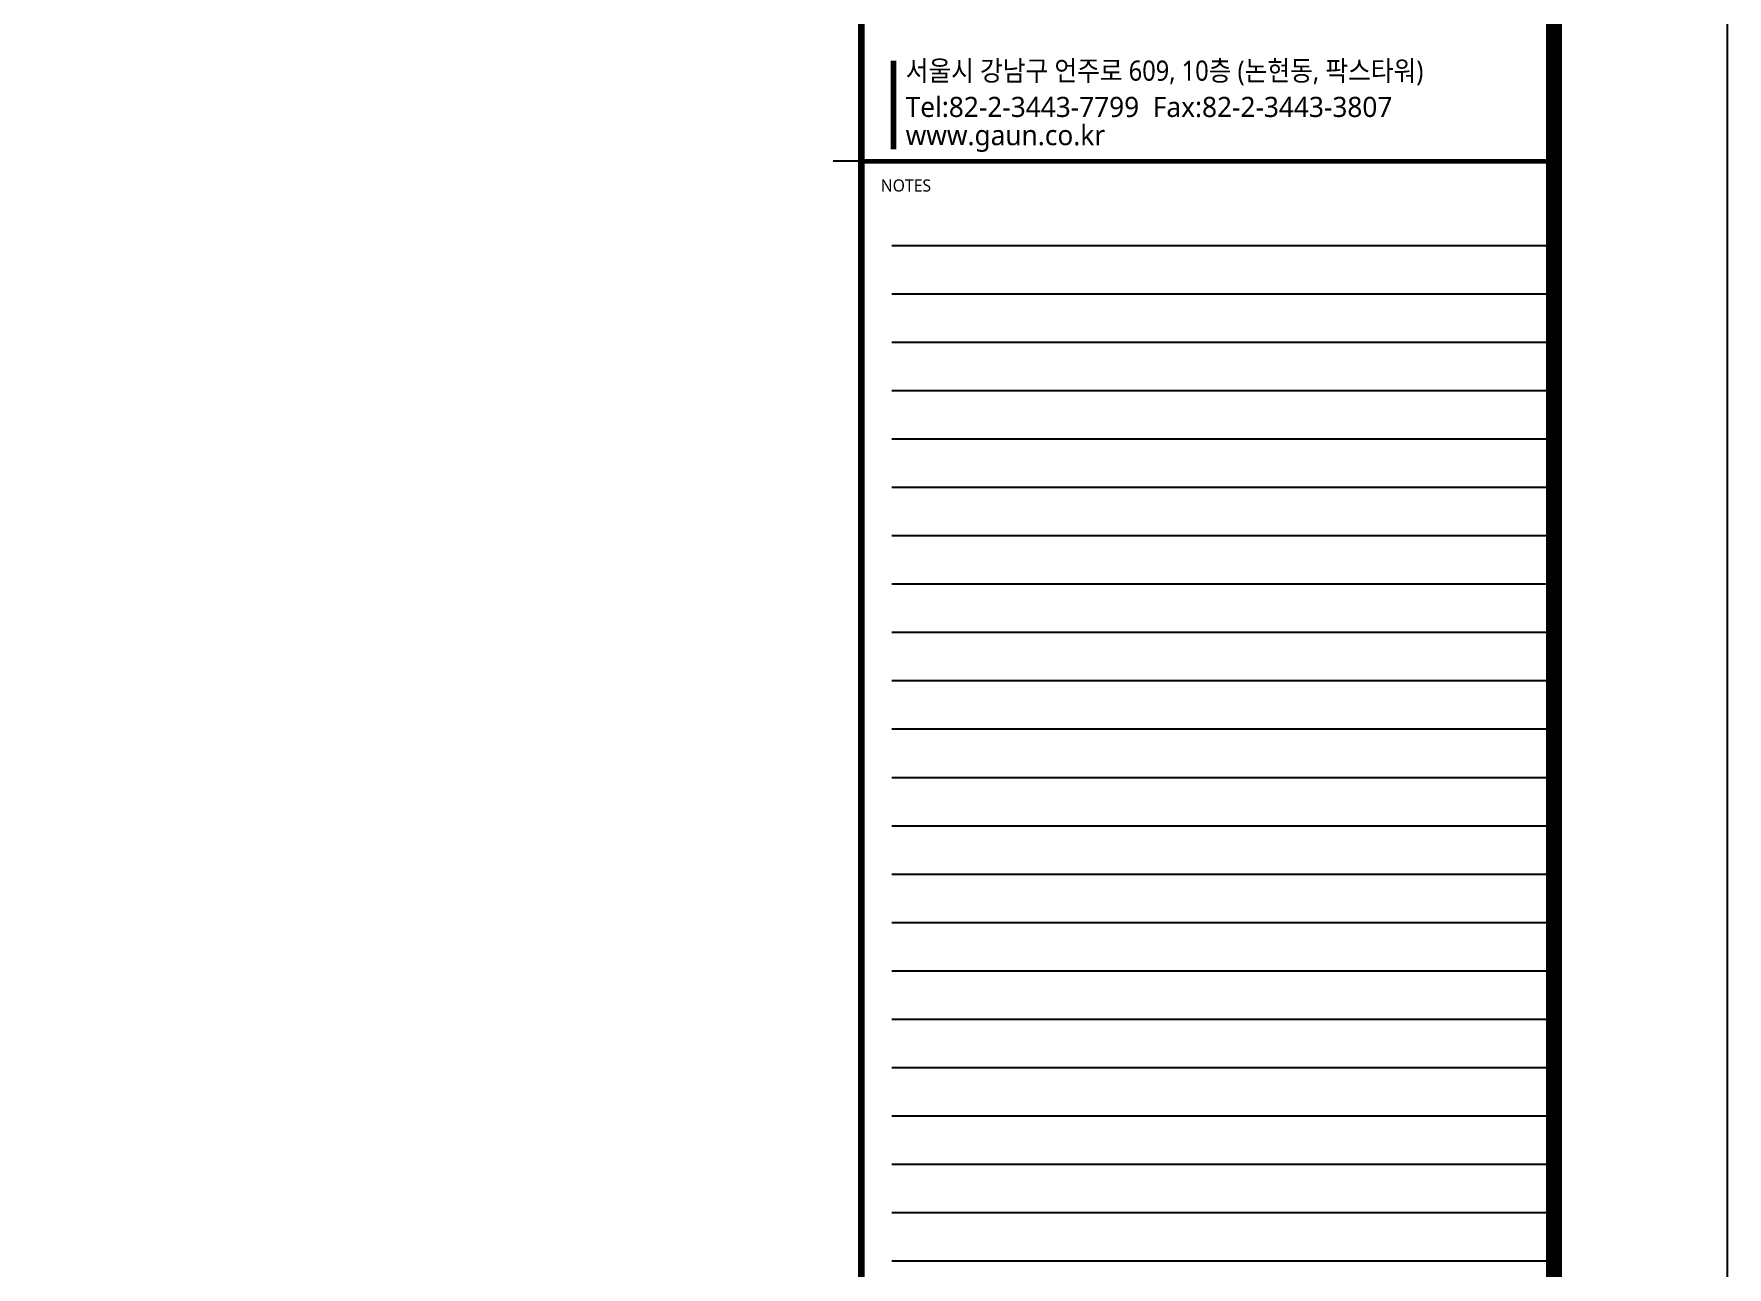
# Model space of a CAD drawing. Header units: millimetres. Extents: x 0 to 168, y 0 to 119.
# Drawn here: x 126.15 to 168.2, y 59.56 to 90.16 of the extents above; entities that cross this region are included whole.
import ezdxf
from ezdxf.enums import TextEntityAlignment as Align

# ---------------------------------------------------------------- set-up
doc = ezdxf.new("R2010")
doc.units = ezdxf.units.MM
doc.layers.get('DEFPOINTS').update_dxf_attribs({"color": 137})
doc.layers.add('XR-SHEET$0$XREF-Form$0$SHT', color=5, linetype='Continuous')
doc.layers.add('XR-SHEET$0$XREF-Form$0$TEMP', color=171, linetype='Continuous', plot=False)
doc.styles.add('XR-SHEET$0$XREF-Form$0$맑은고딕', font='MALGUN_0.TTF')

msp = doc.modelspace()

# ---------------------------------------------------------------- linework, layer by layer
at = {"layer": 'DEFPOINTS', "linetype": 'Continuous', "ltscale": 2}
for points in [[(147.457, 84.911), (163.9, 84.911)], [(147.457, 84.911), (163.9, 84.911)], [(147.457, 83.711), (163.9, 83.711)], [(147.457, 83.711), (163.9, 83.711)], [(147.457, 82.511), (163.9, 82.511)], [(147.457, 82.511), (163.9, 82.511)], [(147.457, 81.311), (163.9, 81.311)], [(147.457, 81.311), (163.9, 81.311)], [(147.457, 80.111), (163.9, 80.111)], [(147.457, 80.111), (163.9, 80.111)], [(147.457, 78.911), (163.9, 78.911)], [(147.457, 78.911), (163.9, 78.911)], [(147.457, 77.711), (163.9, 77.711)], [(147.457, 77.711), (163.9, 77.711)], [(147.457, 76.511), (163.9, 76.511)], [(147.457, 76.511), (163.9, 76.511)], [(147.457, 75.311), (163.9, 75.311)], [(147.457, 75.311), (163.9, 75.311)], [(147.457, 74.111), (163.9, 74.111)], [(147.457, 74.111), (163.9, 74.111)], [(147.457, 72.911), (163.9, 72.911)], [(147.457, 72.911), (163.9, 72.911)], [(147.457, 71.711), (163.9, 71.711)], [(147.457, 71.711), (163.9, 71.711)], [(147.457, 70.511), (163.9, 70.511)], [(147.457, 70.511), (163.9, 70.511)], [(147.457, 69.311), (163.9, 69.311)], [(147.457, 69.311), (163.9, 69.311)], [(147.457, 68.111), (163.9, 68.111)], [(147.457, 68.111), (163.9, 68.111)], [(147.457, 66.911), (163.9, 66.911)], [(147.457, 66.911), (163.9, 66.911)], [(147.457, 65.711), (163.9, 65.711)], [(147.457, 65.711), (163.9, 65.711)], [(147.457, 64.511), (163.9, 64.511)], [(147.457, 64.511), (163.9, 64.511)], [(147.457, 63.311), (163.9, 63.311)], [(147.457, 63.311), (163.9, 63.311)], [(147.457, 62.111), (163.9, 62.111)], [(147.457, 62.111), (163.9, 62.111)], [(147.457, 60.911), (163.9, 60.911)], [(147.457, 60.911), (163.9, 60.911)], [(147.457, 59.711), (163.9, 59.711)], [(147.457, 59.711), (163.9, 59.711)]]:
    msp.add_lwpolyline(points, dxfattribs=at)
at = {"layer": 'XR-SHEET$0$XREF-Form$0$SHT'}
msp.add_lwpolyline([(0, 118.8), (168.2, 118.8), (168.2, 0), (0, 0)], close=True, dxfattribs=at)
at = {"layer": 'XR-SHEET$0$XREF-Form$0$SHT', "const_width": 0.4}
msp.add_lwpolyline([(9.3, 114.6), (163.9, 114.6), (163.9, 4.2), (9.3, 4.2)], close=True, dxfattribs=at)
at = {"layer": 'XR-SHEET$0$XREF-Form$0$SHT'}
for points, const_width in [([(146.7, 114.6), (146.7, 4.2)], 0.16), ([(146.7, 87), (163.9, 87)], 0.114)]:
    msp.add_lwpolyline(points, dxfattribs=dict(at, const_width=const_width))
at = {"layer": 'XR-SHEET$0$XREF-Form$0$SHT', "color": 7, "const_width": 0.14}
msp.add_lwpolyline([(147.5, 89.5), (147.5, 87.3)], dxfattribs=at)
at = {"layer": 'XR-SHEET$0$XREF-Form$0$TEMP'}
msp.add_line((146.7, 87), (146, 87), dxfattribs=at)

# ---------------------------------------------------------------- texts
at = {"layer": 'XR-SHEET$0$XREF-Form$0$SHT', "color": 7, "style": 'XR-SHEET$0$XREF-Form$0$맑은고딕', "width": 0.9}
msp.add_text('서울시 강남구 언주로 609, 10층 (논현동, 팍스타워)', height=0.5, dxfattribs=at).set_placement((147.8, 89.25), align=Align.MIDDLE_LEFT)
at = {"layer": 'XR-SHEET$0$XREF-Form$0$SHT', "color": 7, "style": 'XR-SHEET$0$XREF-Form$0$맑은고딕'}
for s, p in [('Tel:82-2-3443-7799  Fax:82-2-3443-3807', (147.8, 88.35)), ('www.gaun.co.kr', (147.8, 87.65))]:
    msp.add_text(s, height=0.5, dxfattribs=at).set_placement(p, align=Align.MIDDLE_LEFT)
at = {"layer": 'XR-SHEET$0$XREF-Form$0$SHT', "color": 9, "style": 'XR-SHEET$0$XREF-Form$0$맑은고딕'}
msp.add_text('NOTES', height=0.3, dxfattribs=at).set_placement((147.18, 86.4), align=Align.MIDDLE_LEFT)

doc.saveas('drawing.dxf')
